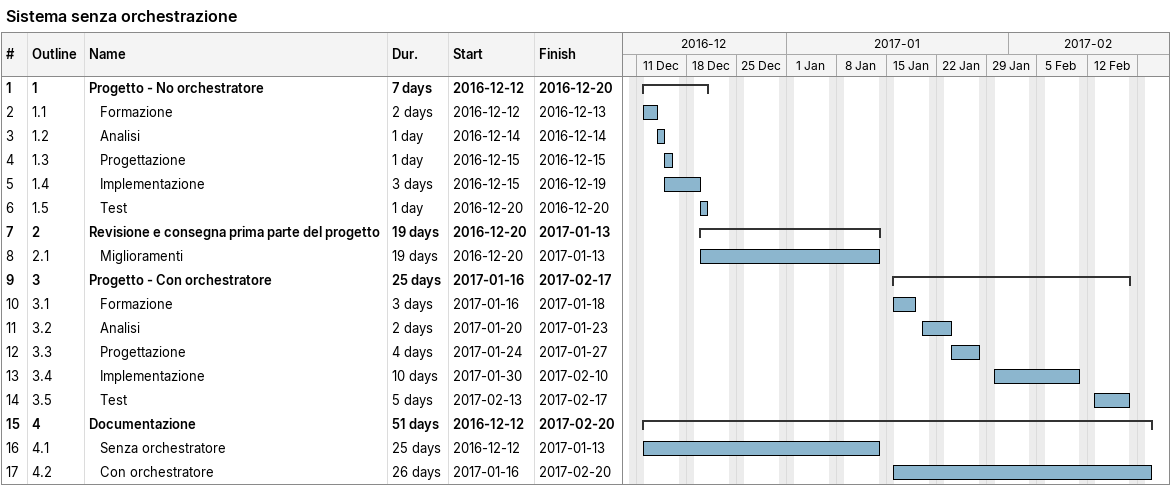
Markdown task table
Sistema senza orchestrazione

| ID | WBS | Task | Duration | Start | Finish |
|---|---|---|---|---|---|
| 1 | 1 | **Progetto - No orchestratore** | 7d | 2016-12-12 | 2016-12-20 |
| 2 | 1.1 | Formazione | 2d | 2016-12-12 | 2016-12-13 |
| 3 | 1.2 | Analisi | 1d | 2016-12-14 | 2016-12-14 |
| 4 | 1.3 | Progettazione | 1d | 2016-12-15 | 2016-12-15 |
| 5 | 1.4 | Implementazione | 3d | 2016-12-15 | 2016-12-19 |
| 6 | 1.5 | Test | 1d | 2016-12-20 | 2016-12-20 |
| 7 | 2 | **Revisione e consegna prima parte del progetto** | 19d | 2016-12-20 | 2017-01-13 |
| 8 | 2.1 | Miglioramenti | 19d | 2016-12-20 | 2017-01-13 |
| 9 | 3 | **Progetto - Con orchestratore** | 25d | 2017-01-16 | 2017-02-17 |
| 10 | 3.1 | Formazione | 3d | 2017-01-16 | 2017-01-18 |
| 11 | 3.2 | Analisi | 2d | 2017-01-20 | 2017-01-23 |
| 12 | 3.3 | Progettazione | 4d | 2017-01-24 | 2017-01-27 |
| 13 | 3.4 | Implementazione | 10d | 2017-01-30 | 2017-02-10 |
| 14 | 3.5 | Test | 5d | 2017-02-13 | 2017-02-17 |
| 15 | 4 | **Documentazione** | 51d | 2016-12-12 | 2017-02-20 |
| 16 | 4.1 | Senza orchestratore | 25d | 2016-12-12 | 2017-01-13 |
| 17 | 4.2 | Con orchestratore | 26d | 2017-01-16 | 2017-02-20 |
